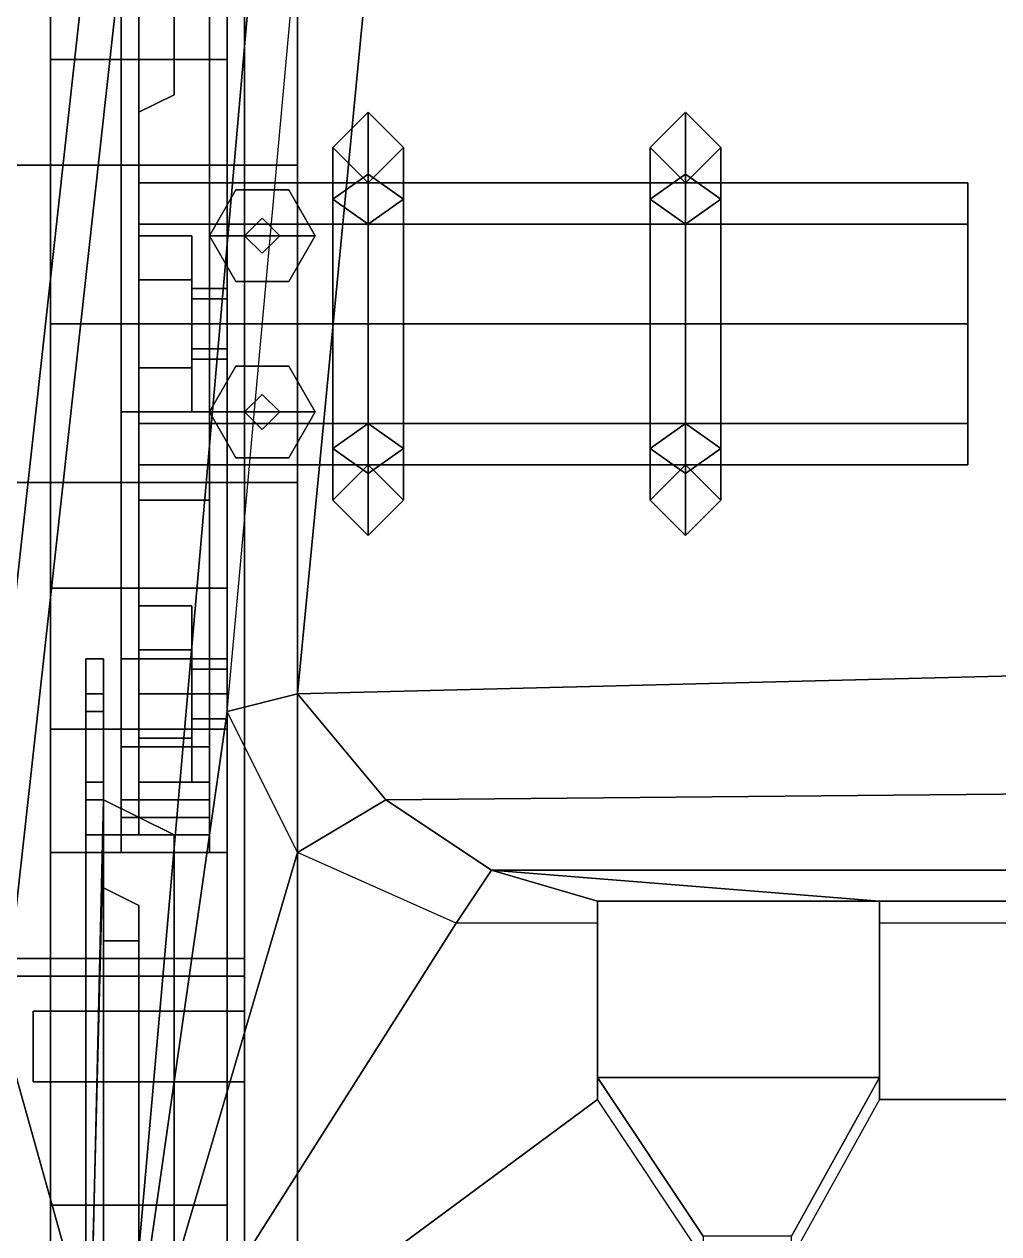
# Model space of a CAD drawing. Header units: millimetres. Extents: x -0.88 to 1, y -1.7 to 8.
# Drawn here: x -0.6975 to -0.4212, y 0.3119 to 0.655 of the extents above; entities that cross this region are included whole.
import ezdxf

# ---------------------------------------------------------------- set-up
doc = ezdxf.new("R2010")
doc.units = ezdxf.units.MM
for name, color, linetype in [('b1', 6, 'Continuous'), ('bogie', 5, 'Continuous'), ('hatch2', 3, 'Continuous'), ('track', 3, 'Continuous')]:
    doc.layers.add(name, color=color, linetype=linetype)

msp = doc.modelspace()

# ---------------------------------------------------------------- linework, layer by layer
for points in [[(-0.62, 1.3, 0.28), (-0.62, -1.14, 0.28), (-0.62, -1.34, 0.47), (-0.62, 1.68, 0.64)], [(-0.62, -1.34, 0.47), (-0.62, -1.34, 0.47), (-0.62, 0.25, 0.69), (-0.62, 1.68, 0.64)], [(-0.62, 1.68, 0.64), (-0.62, 0.25, 0.69), (-0.62, 0.25, 0.75), (-0.62, 1.08, 0.88)], [(0.62, 1.3, 0.28), (0.62, -1.14, 0.28), (-0.62, -1.14, 0.28), (-0.62, 1.3, 0.28)], [(-0.7036, 0.37, 1.255), (-0.67, 0.25, 1.4), (-0.62, 0.82, 1.36), (-0.66475, 0.72189, 1.255)], [(-0.67, 0.25, 1.4), (-0.64, 0.46, 1.38526), (-0.615, 0.735, 1.36596), (-0.62, 0.82, 1.36)], [(-0.67475, 0.72189, 1.255), (-0.6702, 0.76, 1.255), (-0.73628, 0.76, 1.045), (-0.76426, 0.52566, 1.045)], [(-0.76426, 0.52566, 1.045), (-0.78145, 0.37, 1.045), (-0.7136, 0.37, 1.255), (-0.67475, 0.72189, 1.255)], [(-0.7136, 0.37, 1.255), (-0.7036, 0.37, 1.255), (-0.66475, 0.72189, 1.255), (-0.67475, 0.72189, 1.255)], [(-0.61, 0.62, 0.24), (-0.6, 0.63, 0.24), (-0.6, 0.61243, 0.19757), (-0.61, 0.60536, 0.20464)], [(-0.6, 0.63, 0.24), (-0.61, 0.62, 0.24), (-0.61, 0.62, 0.28), (-0.6, 0.63, 0.28)], [(-0.6, 0.63, 0.24), (-0.59, 0.62, 0.24), (-0.59, 0.60536, 0.20464), (-0.6, 0.61243, 0.19757)], [(-0.59, 0.62, 0.24), (-0.6, 0.63, 0.24), (-0.6, 0.63, 0.28), (-0.59, 0.62, 0.28)], [(-0.51, 0.63, 0.24), (-0.52, 0.62, 0.24), (-0.52, 0.62, 0.28), (-0.51, 0.63, 0.28)], [(-0.52, 0.62, 0.24), (-0.51, 0.63, 0.24), (-0.51, 0.61243, 0.19757), (-0.52, 0.60536, 0.20464)], [(-0.5, 0.62, 0.24), (-0.51, 0.63, 0.24), (-0.51, 0.63, 0.28), (-0.5, 0.62, 0.28)], [(-0.51, 0.63, 0.24), (-0.5, 0.62, 0.24), (-0.5, 0.60536, 0.20464), (-0.51, 0.61243, 0.19757)], [(-0.6, 0.61, 0.24), (-0.61, 0.62, 0.24), (-0.61, 0.60536, 0.20464), (-0.6, 0.59828, 0.21172)], [(-0.61, 0.62, 0.24), (-0.6, 0.61, 0.24), (-0.6, 0.61, 0.28), (-0.61, 0.62, 0.28)], [(-0.59, 0.62, 0.24), (-0.6, 0.61, 0.24), (-0.6, 0.59828, 0.21172), (-0.59, 0.60536, 0.20464)], [(-0.6, 0.61, 0.24), (-0.59, 0.62, 0.24), (-0.59, 0.62, 0.28), (-0.6, 0.61, 0.28)], [(-0.52, 0.62, 0.24), (-0.51, 0.61, 0.24), (-0.51, 0.61, 0.28), (-0.52, 0.62, 0.28)], [(-0.51, 0.61, 0.24), (-0.52, 0.62, 0.24), (-0.52, 0.60536, 0.20464), (-0.51, 0.59828, 0.21172)], [(-0.51, 0.61, 0.24), (-0.5, 0.62, 0.24), (-0.5, 0.62, 0.28), (-0.51, 0.61, 0.28)], [(-0.5, 0.62, 0.24), (-0.51, 0.61, 0.24), (-0.51, 0.59828, 0.21172), (-0.5, 0.60536, 0.20464)], [(-0.61, 0.60536, 0.20464), (-0.6, 0.61243, 0.19757), (-0.6, 0.57, 0.18), (-0.61, 0.57, 0.19)], [(-0.6, 0.61243, 0.19757), (-0.59, 0.60536, 0.20464), (-0.59, 0.57, 0.19), (-0.6, 0.57, 0.18)], [(-0.52, 0.60536, 0.20464), (-0.51, 0.61243, 0.19757), (-0.51, 0.57, 0.18), (-0.52, 0.57, 0.19)], [(-0.51, 0.61243, 0.19757), (-0.5, 0.60536, 0.20464), (-0.5, 0.57, 0.19), (-0.51, 0.57, 0.18)], [(-0.665, 0.59828, 0.21172), (-0.665, 0.61, 0.24), (-0.43, 0.61, 0.24), (-0.43, 0.59828, 0.21172)], [(-0.665, 0.61, 0.24), (-0.665, 0.59828, 0.26828), (-0.43, 0.59828, 0.26828), (-0.43, 0.61, 0.24)], [(-0.43, 0.54172, 0.21172), (-0.43, 0.61, 0.24), (-0.43, 0.59828, 0.26828), (-0.43, 0.53, 0.24)], [(-0.43, 0.57, 0.2), (-0.43, 0.59828, 0.21172), (-0.43, 0.61, 0.24), (-0.43, 0.54172, 0.21172)], [(-0.6, 0.59828, 0.21172), (-0.61, 0.60536, 0.20464), (-0.61, 0.57, 0.19), (-0.6, 0.57, 0.2)], [(-0.59, 0.60536, 0.20464), (-0.6, 0.59828, 0.21172), (-0.6, 0.57, 0.2), (-0.59, 0.57, 0.19)], [(-0.51, 0.59828, 0.21172), (-0.52, 0.60536, 0.20464), (-0.52, 0.57, 0.19), (-0.51, 0.57, 0.2)], [(-0.5, 0.60536, 0.20464), (-0.51, 0.59828, 0.21172), (-0.51, 0.57, 0.2), (-0.5, 0.57, 0.19)], [(-0.665, 0.57, 0.2), (-0.665, 0.59828, 0.21172), (-0.43, 0.59828, 0.21172), (-0.43, 0.57, 0.2)], [(-0.665, 0.59828, 0.26828), (-0.665, 0.57, 0.28), (-0.43, 0.57, 0.28), (-0.43, 0.59828, 0.26828)], [(-0.43, 0.53, 0.24), (-0.43, 0.59828, 0.26828), (-0.43, 0.57, 0.28), (-0.43, 0.54172, 0.26828)], [(-0.665, 0.54172, 0.21172), (-0.665, 0.57, 0.2), (-0.43, 0.57, 0.2), (-0.43, 0.54172, 0.21172)], [(-0.665, 0.57, 0.28), (-0.665, 0.54172, 0.26828), (-0.43, 0.54172, 0.26828), (-0.43, 0.57, 0.28)], [(-0.61, 0.57, 0.19), (-0.6, 0.57, 0.18), (-0.6, 0.52757, 0.19757), (-0.61, 0.53464, 0.20464)], [(-0.6, 0.57, 0.2), (-0.61, 0.57, 0.19), (-0.61, 0.53464, 0.20464), (-0.6, 0.54172, 0.21172)], [(-0.6, 0.57, 0.18), (-0.59, 0.57, 0.19), (-0.59, 0.53464, 0.20464), (-0.6, 0.52757, 0.19757)], [(-0.59, 0.57, 0.19), (-0.6, 0.57, 0.2), (-0.6, 0.54172, 0.21172), (-0.59, 0.53464, 0.20464)], [(-0.51, 0.57, 0.2), (-0.52, 0.57, 0.19), (-0.52, 0.53464, 0.20464), (-0.51, 0.54172, 0.21172)], [(-0.52, 0.57, 0.19), (-0.51, 0.57, 0.18), (-0.51, 0.52757, 0.19757), (-0.52, 0.53464, 0.20464)], [(-0.5, 0.57, 0.19), (-0.51, 0.57, 0.2), (-0.51, 0.54172, 0.21172), (-0.5, 0.53464, 0.20464)], [(-0.51, 0.57, 0.18), (-0.5, 0.57, 0.19), (-0.5, 0.53464, 0.20464), (-0.51, 0.52757, 0.19757)], [(-0.665, 0.53, 0.24), (-0.665, 0.54172, 0.21172), (-0.43, 0.54172, 0.21172), (-0.43, 0.53, 0.24)], [(-0.665, 0.54172, 0.26828), (-0.665, 0.53, 0.24), (-0.43, 0.53, 0.24), (-0.43, 0.54172, 0.26828)], [(-0.6, 0.54172, 0.21172), (-0.61, 0.53464, 0.20464), (-0.61, 0.52, 0.24), (-0.6, 0.53, 0.24)], [(-0.59, 0.53464, 0.20464), (-0.6, 0.54172, 0.21172), (-0.6, 0.53, 0.24), (-0.59, 0.52, 0.24)], [(-0.51, 0.54172, 0.21172), (-0.52, 0.53464, 0.20464), (-0.52, 0.52, 0.24), (-0.51, 0.53, 0.24)], [(-0.5, 0.53464, 0.20464), (-0.51, 0.54172, 0.21172), (-0.51, 0.53, 0.24), (-0.5, 0.52, 0.24)], [(-0.61, 0.53464, 0.20464), (-0.6, 0.52757, 0.19757), (-0.6, 0.51, 0.24), (-0.61, 0.52, 0.24)], [(-0.6, 0.52757, 0.19757), (-0.59, 0.53464, 0.20464), (-0.59, 0.52, 0.24), (-0.6, 0.51, 0.24)], [(-0.52, 0.53464, 0.20464), (-0.51, 0.52757, 0.19757), (-0.51, 0.51, 0.24), (-0.52, 0.52, 0.24)], [(-0.51, 0.52757, 0.19757), (-0.5, 0.53464, 0.20464), (-0.5, 0.52, 0.24), (-0.51, 0.51, 0.24)], [(-0.6, 0.53, 0.24), (-0.61, 0.52, 0.24), (-0.61, 0.52, 0.28), (-0.6, 0.53, 0.28)], [(-0.59, 0.52, 0.24), (-0.6, 0.53, 0.24), (-0.6, 0.53, 0.28), (-0.59, 0.52, 0.28)], [(-0.51, 0.53, 0.24), (-0.52, 0.52, 0.24), (-0.52, 0.52, 0.28), (-0.51, 0.53, 0.28)], [(-0.5, 0.52, 0.24), (-0.51, 0.53, 0.24), (-0.51, 0.53, 0.28), (-0.5, 0.52, 0.28)], [(-0.61, 0.52, 0.24), (-0.6, 0.51, 0.24), (-0.6, 0.51, 0.28), (-0.61, 0.52, 0.28)], [(-0.6, 0.51, 0.24), (-0.59, 0.52, 0.24), (-0.59, 0.52, 0.28), (-0.6, 0.51, 0.28)], [(-0.52, 0.52, 0.24), (-0.51, 0.51, 0.24), (-0.51, 0.51, 0.28), (-0.52, 0.52, 0.28)], [(-0.51, 0.51, 0.24), (-0.5, 0.52, 0.24), (-0.5, 0.52, 0.28), (-0.51, 0.51, 0.28)], [(-0.67, 0.25, 1.4), (-0.67, 0.25, 1.4), (-0.62, 0.42, 1.38807), (-0.64, 0.46, 1.38526)], [(-0.67, 0.25, 1.4), (-0.67, 0.25, 1.4), (-0.575, 0.4, 1.38947), (-0.62, 0.42, 1.38807)], [(-0.67, 0.25, 1.4), (-0.535, 0.35, 1.39298), (-0.535, 0.4, 1.38947), (-0.575, 0.4, 1.38947)], [(-0.455, 0.35, 1.39298), (-0.21, 0.35, 1.39298), (-0.21, 0.4, 1.38947), (-0.455, 0.4, 1.38947)], [(-0.77145, 0.37, 1.045), (-0.88, 0.25, 0.75), (-0.67, 0.25, 1.4), (-0.7036, 0.37, 1.255)], [(-0.67, 0.25, 1.4), (-0.67, 0.25, 1.4), (-0.505, 0.305, 1.39614), (-0.535, 0.35, 1.39298)], [(-0.48, 0.305, 1.39614), (-0.18, 0.305, 1.39614), (-0.21, 0.35, 1.39298), (-0.455, 0.35, 1.39298)]]:
    msp.add_3dface(points)
at = {"layer": 'b1'}
for points in [[(-0.67, 0.42, 0.21), (-0.67, 0.42, 0.23), (-0.67, 0.945, 0.265), (-0.67, 0.925, 0.215)], [(-0.67, 0.475, 0.27), (-0.67, 0.875, 0.27), (-0.67, 0.945, 0.265), (-0.67, 0.42, 0.23)], [(-0.67, 0.435, 0.18), (-0.67, 0.425, 0.195), (-0.67, 0.925, 0.205), (-0.67, 0.915, 0.185)], [(-0.67, 0.925, 0.215), (-0.67, 0.925, 0.205), (-0.67, 0.425, 0.195), (-0.67, 0.42, 0.21)], [(-0.67, 0.455, 0.17), (-0.67, 0.435, 0.18), (-0.67, 0.915, 0.185), (-0.67, 0.9, 0.17)], [(-0.67, 0.875, 0.165), (-0.67, 0.545, 0.165), (-0.67, 0.455, 0.17), (-0.67, 0.9, 0.17)], [(-0.645, 0.475, 0.27), (-0.645, 0.875, 0.27), (-0.67, 0.875, 0.27), (-0.67, 0.475, 0.27)], [(-0.645, 0.875, 0.165), (-0.645, 0.545, 0.165), (-0.67, 0.545, 0.165), (-0.67, 0.875, 0.165)], [(-0.665, 0.815, 0.245), (-0.665, 0.875, 0.265), (-0.665, 0.52, 0.265), (-0.665, 0.645, 0.245)], [(-0.665, 0.875, 0.17), (-0.665, 0.815, 0.19), (-0.665, 0.645, 0.19), (-0.665, 0.545, 0.17)], [(-0.645, 0.545, 0.17), (-0.645, 0.875, 0.17), (-0.665, 0.875, 0.17), (-0.665, 0.545, 0.17)], [(-0.645, 0.875, 0.265), (-0.645, 0.52, 0.265), (-0.665, 0.52, 0.265), (-0.665, 0.875, 0.265)], [(-0.645, 0.875, 0.27), (-0.645, 0.475, 0.27), (-0.645, 0.52, 0.265), (-0.645, 0.875, 0.265)], [(-0.645, 0.545, 0.165), (-0.645, 0.875, 0.165), (-0.645, 0.875, 0.17), (-0.645, 0.545, 0.17)], [(-0.665, 0.815, 0.245), (-0.665, 0.645, 0.245), (-0.655, 0.645, 0.235), (-0.655, 0.815, 0.235)], [(-0.665, 0.645, 0.19), (-0.665, 0.815, 0.19), (-0.655, 0.815, 0.2), (-0.655, 0.645, 0.2)], [(-0.655, 0.815, 0.235), (-0.655, 0.645, 0.235), (-0.655, 0.645, 0.2), (-0.655, 0.815, 0.2)], [(-0.665, 0.63, 0.205), (-0.665, 0.645, 0.19), (-0.655, 0.645, 0.2), (-0.655, 0.635, 0.21)], [(-0.665, 0.645, 0.245), (-0.665, 0.63, 0.23), (-0.655, 0.635, 0.225), (-0.655, 0.645, 0.235)], [(-0.665, 0.645, 0.245), (-0.665, 0.52, 0.265), (-0.665, 0.455, 0.26), (-0.665, 0.435, 0.245)], [(-0.665, 0.63, 0.23), (-0.665, 0.645, 0.245), (-0.665, 0.435, 0.245), (-0.665, 0.425, 0.225)], [(-0.665, 0.645, 0.19), (-0.665, 0.63, 0.205), (-0.665, 0.425, 0.21), (-0.665, 0.43, 0.2)], [(-0.665, 0.645, 0.19), (-0.665, 0.645, 0.19), (-0.665, 0.43, 0.2), (-0.665, 0.44, 0.185)], [(-0.665, 0.545, 0.17), (-0.665, 0.645, 0.19), (-0.665, 0.44, 0.185), (-0.665, 0.465, 0.175)], [(-0.655, 0.645, 0.235), (-0.655, 0.635, 0.225), (-0.655, 0.635, 0.21), (-0.655, 0.645, 0.2)], [(-0.665, 0.63, 0.23), (-0.665, 0.63, 0.205), (-0.655, 0.635, 0.21), (-0.655, 0.635, 0.225)], [(-0.665, 0.63, 0.205), (-0.665, 0.63, 0.23), (-0.665, 0.425, 0.225), (-0.665, 0.425, 0.21)], [(-0.665, 0.595, 0.24), (-0.665, 0.5825, 0.26165), (-0.65, 0.5825, 0.26165), (-0.65, 0.595, 0.24)], [(-0.665, 0.5825, 0.21835), (-0.665, 0.595, 0.24), (-0.65, 0.595, 0.24), (-0.65, 0.5825, 0.21835)], [(-0.65, 0.5825, 0.26165), (-0.65, 0.5575, 0.26165), (-0.65, 0.545, 0.24), (-0.65, 0.595, 0.24)], [(-0.65, 0.595, 0.24), (-0.65, 0.545, 0.24), (-0.65, 0.5575, 0.21835), (-0.65, 0.5825, 0.21835)], [(-0.665, 0.5825, 0.26165), (-0.665, 0.5575, 0.26165), (-0.65, 0.5575, 0.26165), (-0.65, 0.5825, 0.26165)], [(-0.665, 0.5575, 0.21835), (-0.665, 0.5825, 0.21835), (-0.65, 0.5825, 0.21835), (-0.65, 0.5575, 0.21835)], [(-0.65, 0.58, 0.24), (-0.65, 0.57707, 0.24707), (-0.64, 0.57707, 0.24707), (-0.64, 0.58, 0.24)], [(-0.65, 0.57707, 0.23293), (-0.65, 0.58, 0.24), (-0.64, 0.58, 0.24), (-0.64, 0.57707, 0.23293)], [(-0.64, 0.57, 0.23), (-0.64, 0.57707, 0.23293), (-0.64, 0.58, 0.24), (-0.64, 0.56293, 0.23293)], [(-0.64, 0.56293, 0.23293), (-0.64, 0.58, 0.24), (-0.64, 0.57707, 0.24707), (-0.64, 0.56, 0.24)], [(-0.65, 0.57707, 0.24707), (-0.65, 0.57, 0.25), (-0.64, 0.57, 0.25), (-0.64, 0.57707, 0.24707)], [(-0.65, 0.57, 0.23), (-0.65, 0.57707, 0.23293), (-0.64, 0.57707, 0.23293), (-0.64, 0.57, 0.23)], [(-0.64, 0.56, 0.24), (-0.64, 0.57707, 0.24707), (-0.64, 0.57, 0.25), (-0.64, 0.56293, 0.24707)], [(-0.65, 0.57, 0.25), (-0.65, 0.56293, 0.24707), (-0.64, 0.56293, 0.24707), (-0.64, 0.57, 0.25)], [(-0.65, 0.56293, 0.23293), (-0.65, 0.57, 0.23), (-0.64, 0.57, 0.23), (-0.64, 0.56293, 0.23293)], [(-0.65, 0.56293, 0.24707), (-0.65, 0.56, 0.24), (-0.64, 0.56, 0.24), (-0.64, 0.56293, 0.24707)], [(-0.65, 0.56, 0.24), (-0.65, 0.56293, 0.23293), (-0.64, 0.56293, 0.23293), (-0.64, 0.56, 0.24)], [(-0.665, 0.5575, 0.26165), (-0.665, 0.545, 0.24), (-0.65, 0.545, 0.24), (-0.65, 0.5575, 0.26165)], [(-0.665, 0.545, 0.24), (-0.665, 0.5575, 0.21835), (-0.65, 0.5575, 0.21835), (-0.65, 0.545, 0.24)], [(-0.645, 0.545, 0.165), (-0.645, 0.455, 0.17), (-0.67, 0.455, 0.17), (-0.67, 0.545, 0.165)], [(-0.645, 0.465, 0.175), (-0.645, 0.545, 0.17), (-0.665, 0.545, 0.17), (-0.665, 0.465, 0.175)], [(-0.645, 0.455, 0.17), (-0.645, 0.545, 0.165), (-0.645, 0.545, 0.17), (-0.645, 0.465, 0.175)], [(-0.645, 0.52, 0.265), (-0.645, 0.455, 0.26), (-0.665, 0.455, 0.26), (-0.665, 0.52, 0.265)], [(-0.645, 0.475, 0.27), (-0.645, 0.45, 0.265), (-0.645, 0.455, 0.26), (-0.645, 0.52, 0.265)], [(-0.665, 0.49, 0.22), (-0.665, 0.4775, 0.24165), (-0.65, 0.4775, 0.24165), (-0.65, 0.49, 0.22)], [(-0.665, 0.4775, 0.19835), (-0.665, 0.49, 0.22), (-0.65, 0.49, 0.22), (-0.65, 0.4775, 0.19835)], [(-0.65, 0.4775, 0.24165), (-0.65, 0.4525, 0.24165), (-0.65, 0.44, 0.22), (-0.65, 0.49, 0.22)], [(-0.65, 0.49, 0.22), (-0.65, 0.44, 0.22), (-0.65, 0.4525, 0.19835), (-0.65, 0.4775, 0.19835)], [(-0.665, 0.4775, 0.24165), (-0.665, 0.4525, 0.24165), (-0.65, 0.4525, 0.24165), (-0.65, 0.4775, 0.24165)], [(-0.665, 0.4525, 0.19835), (-0.665, 0.4775, 0.19835), (-0.65, 0.4775, 0.19835), (-0.65, 0.4525, 0.19835)], [(-0.68, 0.465, 0.185), (-0.68, 0.475, 0.205), (-0.675, 0.475, 0.205), (-0.675, 0.465, 0.185)], [(-0.68, 0.475, 0.205), (-0.68, 0.475, 0.23), (-0.675, 0.475, 0.23), (-0.675, 0.475, 0.205)], [(-0.68, 0.475, 0.23), (-0.68, 0.46, 0.255), (-0.675, 0.46, 0.255), (-0.675, 0.475, 0.23)], [(-0.68, 0.18, 0.205), (-0.68, 0.475, 0.205), (-0.68, 0.465, 0.185), (-0.68, 0.19, 0.185)], [(-0.68, 0.18, 0.23), (-0.68, 0.475, 0.23), (-0.68, 0.475, 0.205), (-0.68, 0.18, 0.205)], [(-0.68, 0.195, 0.255), (-0.68, 0.46, 0.255), (-0.68, 0.475, 0.23), (-0.68, 0.18, 0.23)], [(-0.675, 0.465, 0.185), (-0.675, 0.475, 0.205), (-0.675, 0.41, 0.205)], [(-0.675, 0.475, 0.205), (-0.675, 0.475, 0.23), (-0.675, 0.41, 0.23), (-0.675, 0.41, 0.205)], [(-0.675, 0.475, 0.23), (-0.675, 0.425, 0.265), (-0.675, 0.41, 0.23)], [(-0.675, 0.46, 0.255), (-0.675, 0.435, 0.27), (-0.675, 0.425, 0.265), (-0.675, 0.475, 0.23)], [(-0.645, 0.45, 0.265), (-0.645, 0.475, 0.27), (-0.67, 0.475, 0.27), (-0.67, 0.45, 0.265)], [(-0.67, 0.43, 0.25), (-0.67, 0.45, 0.265), (-0.67, 0.475, 0.27), (-0.67, 0.42, 0.23)], [(-0.65, 0.475, 0.22), (-0.65, 0.47207, 0.22707), (-0.64, 0.47207, 0.22707), (-0.64, 0.475, 0.22)], [(-0.65, 0.47207, 0.21293), (-0.65, 0.475, 0.22), (-0.64, 0.475, 0.22), (-0.64, 0.47207, 0.21293)], [(-0.64, 0.465, 0.21), (-0.64, 0.47207, 0.21293), (-0.64, 0.475, 0.22), (-0.64, 0.45793, 0.21293)], [(-0.64, 0.45793, 0.21293), (-0.64, 0.475, 0.22), (-0.64, 0.47207, 0.22707), (-0.64, 0.455, 0.22)], [(-0.65, 0.47207, 0.22707), (-0.65, 0.465, 0.23), (-0.64, 0.465, 0.23), (-0.64, 0.47207, 0.22707)], [(-0.65, 0.465, 0.21), (-0.65, 0.47207, 0.21293), (-0.64, 0.47207, 0.21293), (-0.64, 0.465, 0.21)], [(-0.64, 0.455, 0.22), (-0.64, 0.47207, 0.22707), (-0.64, 0.465, 0.23), (-0.64, 0.45793, 0.22707)], [(-0.68, 0.44, 0.165), (-0.68, 0.465, 0.185), (-0.675, 0.465, 0.185), (-0.675, 0.44, 0.165)], [(-0.68, 0.19, 0.185), (-0.68, 0.465, 0.185), (-0.68, 0.44, 0.165), (-0.68, 0.215, 0.165)], [(-0.675, 0.41, 0.205), (-0.675, 0.395, 0.19), (-0.675, 0.44, 0.165), (-0.675, 0.465, 0.185)], [(-0.645, 0.44, 0.185), (-0.645, 0.465, 0.175), (-0.665, 0.465, 0.175), (-0.665, 0.44, 0.185)], [(-0.65, 0.465, 0.23), (-0.65, 0.45793, 0.22707), (-0.64, 0.45793, 0.22707), (-0.64, 0.465, 0.23)], [(-0.65, 0.45793, 0.21293), (-0.65, 0.465, 0.21), (-0.64, 0.465, 0.21), (-0.64, 0.45793, 0.21293)], [(-0.645, 0.435, 0.18), (-0.645, 0.455, 0.17), (-0.645, 0.465, 0.175), (-0.645, 0.44, 0.185)], [(-0.68, 0.46, 0.255), (-0.68, 0.435, 0.27), (-0.675, 0.435, 0.27), (-0.675, 0.46, 0.255)], [(-0.68, 0.22, 0.27), (-0.68, 0.435, 0.27), (-0.68, 0.46, 0.255), (-0.68, 0.195, 0.255)], [(-0.65, 0.45793, 0.22707), (-0.65, 0.455, 0.22), (-0.64, 0.455, 0.22), (-0.64, 0.45793, 0.22707)], [(-0.65, 0.455, 0.22), (-0.65, 0.45793, 0.21293), (-0.64, 0.45793, 0.21293), (-0.64, 0.455, 0.22)], [(-0.645, 0.455, 0.17), (-0.645, 0.435, 0.18), (-0.67, 0.435, 0.18), (-0.67, 0.455, 0.17)], [(-0.645, 0.455, 0.26), (-0.645, 0.435, 0.245), (-0.665, 0.435, 0.245), (-0.665, 0.455, 0.26)], [(-0.645, 0.45, 0.265), (-0.645, 0.43, 0.25), (-0.645, 0.435, 0.245), (-0.645, 0.455, 0.26)], [(-0.645, 0.43, 0.25), (-0.645, 0.45, 0.265), (-0.67, 0.45, 0.265), (-0.67, 0.43, 0.25)], [(-0.665, 0.4525, 0.24165), (-0.665, 0.44, 0.22), (-0.65, 0.44, 0.22), (-0.65, 0.4525, 0.24165)], [(-0.665, 0.44, 0.22), (-0.665, 0.4525, 0.19835), (-0.65, 0.4525, 0.19835), (-0.65, 0.44, 0.22)], [(-0.68, 0.425, 0.16), (-0.68, 0.44, 0.165), (-0.675, 0.44, 0.165), (-0.675, 0.425, 0.16)], [(-0.68, 0.215, 0.165), (-0.68, 0.44, 0.165), (-0.68, 0.425, 0.16), (-0.68, 0.23, 0.16)], [(-0.675, 0.395, 0.19), (-0.675, 0.425, 0.17), (-0.675, 0.44, 0.165)], [(-0.645, 0.43, 0.2), (-0.645, 0.44, 0.185), (-0.665, 0.44, 0.185), (-0.665, 0.43, 0.2)], [(-0.645, 0.425, 0.195), (-0.645, 0.435, 0.18), (-0.645, 0.44, 0.185), (-0.645, 0.43, 0.2)], [(-0.675, 0.435, 0.27), (-0.68, 0.22, 0.27), (-0.655, 0.22, 0.27), (-0.655, 0.425, 0.27)], [(-0.68, 0.435, 0.27), (-0.68, 0.22, 0.27), (-0.68, 0.22, 0.27), (-0.675, 0.435, 0.27)], [(-0.675, 0.425, 0.265), (-0.675, 0.435, 0.27), (-0.655, 0.425, 0.27), (-0.655, 0.425, 0.265)], [(-0.645, 0.435, 0.18), (-0.645, 0.425, 0.195), (-0.67, 0.425, 0.195), (-0.67, 0.435, 0.18)], [(-0.645, 0.435, 0.245), (-0.645, 0.425, 0.225), (-0.665, 0.425, 0.225), (-0.665, 0.435, 0.245)], [(-0.645, 0.43, 0.25), (-0.645, 0.42, 0.23), (-0.645, 0.425, 0.225), (-0.645, 0.435, 0.245)], [(-0.645, 0.42, 0.23), (-0.645, 0.43, 0.25), (-0.67, 0.43, 0.25), (-0.67, 0.42, 0.23)], [(-0.645, 0.425, 0.21), (-0.645, 0.43, 0.2), (-0.665, 0.43, 0.2), (-0.665, 0.425, 0.21)], [(-0.645, 0.42, 0.21), (-0.645, 0.425, 0.195), (-0.645, 0.43, 0.2), (-0.645, 0.425, 0.21)], [(-0.68, 0.23, 0.16), (-0.675, 0.425, 0.16), (-0.655, 0.425, 0.16), (-0.655, 0.23, 0.16)], [(-0.68, 0.23, 0.16), (-0.68, 0.425, 0.16), (-0.675, 0.425, 0.16), (-0.68, 0.23, 0.16)], [(-0.655, 0.23, 0.17), (-0.655, 0.425, 0.17), (-0.675, 0.425, 0.17), (-0.675, 0.23, 0.17)], [(-0.655, 0.425, 0.265), (-0.655, 0.235, 0.265), (-0.675, 0.235, 0.265), (-0.675, 0.425, 0.265)], [(-0.675, 0.23, 0.17), (-0.675, 0.425, 0.17), (-0.675, 0.395, 0.19), (-0.675, 0.29, 0.19)], [(-0.655, 0.425, 0.17), (-0.655, 0.425, 0.16), (-0.675, 0.425, 0.16), (-0.675, 0.425, 0.17)], [(-0.675, 0.395, 0.245), (-0.675, 0.41, 0.23), (-0.675, 0.425, 0.265)], [(-0.675, 0.425, 0.265), (-0.675, 0.235, 0.265), (-0.675, 0.29, 0.245), (-0.675, 0.395, 0.245)], [(-0.645, 0.425, 0.195), (-0.645, 0.42, 0.21), (-0.67, 0.42, 0.21), (-0.67, 0.425, 0.195)], [(-0.645, 0.425, 0.225), (-0.645, 0.425, 0.21), (-0.665, 0.425, 0.21), (-0.665, 0.425, 0.225)], [(-0.655, 0.425, 0.27), (-0.655, 0.22, 0.27), (-0.655, 0.235, 0.265), (-0.655, 0.425, 0.265)], [(-0.655, 0.23, 0.16), (-0.655, 0.425, 0.16), (-0.655, 0.425, 0.17), (-0.655, 0.23, 0.17)], [(-0.645, 0.42, 0.23), (-0.645, 0.42, 0.21), (-0.645, 0.425, 0.21), (-0.645, 0.425, 0.225)], [(-0.645, 0.42, 0.21), (-0.645, 0.42, 0.23), (-0.67, 0.42, 0.23), (-0.67, 0.42, 0.21)], [(-0.665, 0.405, 0.21), (-0.665, 0.395, 0.2), (-0.675, 0.395, 0.19), (-0.675, 0.41, 0.205)], [(-0.665, 0.405, 0.225), (-0.665, 0.405, 0.21), (-0.675, 0.41, 0.205), (-0.675, 0.41, 0.23)], [(-0.665, 0.395, 0.235), (-0.665, 0.405, 0.225), (-0.675, 0.41, 0.23), (-0.675, 0.395, 0.245)], [(-0.665, 0.405, 0.225), (-0.665, 0.395, 0.235), (-0.665, 0.395, 0.2), (-0.665, 0.405, 0.21)], [(-0.675, 0.395, 0.245), (-0.675, 0.29, 0.245), (-0.665, 0.29, 0.235), (-0.665, 0.395, 0.235)], [(-0.665, 0.29, 0.2), (-0.675, 0.29, 0.19), (-0.675, 0.395, 0.19), (-0.665, 0.395, 0.2)], [(-0.665, 0.395, 0.235), (-0.665, 0.29, 0.235), (-0.665, 0.29, 0.2), (-0.665, 0.395, 0.2)]]:
    msp.add_3dface(points, dxfattribs=at)
at = {"layer": 'bogie'}
for points in [[(-0.69, 0.97, 0.315), (-0.69, 0.97, 0.3), (-0.69, 0.57, 0.295), (-0.69, 0.88, 0.315)], [(-0.64, 0.97, 0.3), (-0.64, 0.57, 0.295), (-0.69, 0.57, 0.295), (-0.69, 0.97, 0.3)], [(-0.64, 0.88, 0.315), (-0.64, 0.57, 0.295), (-0.64, 0.97, 0.3), (-0.64, 0.97, 0.315)], [(-0.69, 0.88, 0.325), (-0.69, 0.88, 0.315), (-0.69, 0.57, 0.295), (-0.69, 0.855, 0.325)], [(-0.64, 0.855, 0.325), (-0.64, 0.57, 0.295), (-0.64, 0.88, 0.315), (-0.64, 0.88, 0.325)], [(-0.69, 0.57, 0.295), (-0.69, 0.82, 0.325), (-0.69, 0.855, 0.325)], [(-0.64, 0.855, 0.325), (-0.64, 0.855, 0.325), (-0.64, 0.82, 0.325), (-0.64, 0.57, 0.295)], [(-0.69, 0.57, 0.295), (-0.69, 0.785, 0.33), (-0.69, 0.82, 0.325), (-0.69, 0.57, 0.295)], [(-0.64, 0.57, 0.295), (-0.64, 0.82, 0.325), (-0.64, 0.785, 0.33), (-0.64, 0.57, 0.295)], [(-0.69, 0.75, 0.335), (-0.69, 0.785, 0.335), (-0.69, 0.785, 0.33), (-0.69, 0.57, 0.295)], [(-0.64, 0.57, 0.295), (-0.64, 0.785, 0.33), (-0.64, 0.785, 0.335), (-0.64, 0.75, 0.335)], [(-0.69, 0.72, 0.34), (-0.69, 0.75, 0.34), (-0.69, 0.75, 0.335), (-0.69, 0.57, 0.295)], [(-0.64, 0.57, 0.295), (-0.64, 0.75, 0.335), (-0.64, 0.75, 0.34), (-0.64, 0.72, 0.34)], [(-0.69, 0.685, 0.345), (-0.69, 0.72, 0.345), (-0.69, 0.72, 0.34), (-0.69, 0.57, 0.295)], [(-0.64, 0.57, 0.295), (-0.64, 0.72, 0.34), (-0.64, 0.72, 0.345), (-0.64, 0.685, 0.345)], [(-0.69, 0.645, 0.35), (-0.69, 0.685, 0.35), (-0.69, 0.685, 0.345), (-0.69, 0.57, 0.295)], [(-0.64, 0.645, 0.35), (-0.64, 0.685, 0.35), (-0.69, 0.685, 0.35), (-0.69, 0.645, 0.35)], [(-0.64, 0.57, 0.295), (-0.64, 0.685, 0.345), (-0.64, 0.685, 0.35), (-0.64, 0.645, 0.35)], [(-0.69, 0.57, 0.355), (-0.69, 0.645, 0.355), (-0.69, 0.645, 0.35), (-0.69, 0.57, 0.295)], [(-0.64, 0.645, 0.355), (-0.64, 0.645, 0.35), (-0.69, 0.645, 0.35), (-0.69, 0.645, 0.355)], [(-0.64, 0.57, 0.355), (-0.64, 0.645, 0.355), (-0.69, 0.645, 0.355), (-0.69, 0.57, 0.355)], [(-0.64, 0.57, 0.295), (-0.64, 0.645, 0.35), (-0.64, 0.645, 0.355), (-0.64, 0.57, 0.355)], [(-0.86, 0.615, 0.36), (-0.86, 0.525, 0.36), (-0.62, 0.525, 0.36), (-0.62, 0.615, 0.36)], [(-0.86, 0.615, 0.355), (-0.86, 0.615, 0.36), (-0.62, 0.615, 0.36), (-0.62, 0.615, 0.355)], [(-0.86, 0.615, 0.29), (-0.86, 0.615, 0.295), (-0.62, 0.615, 0.295), (-0.62, 0.615, 0.29)], [(-0.86, 0.615, 0.295), (-0.86, 0.525, 0.295), (-0.62, 0.525, 0.295), (-0.62, 0.615, 0.295)], [(-0.62, 0.615, 0.36), (-0.62, 0.525, 0.36), (-0.62, 0.525, 0.355), (-0.62, 0.615, 0.355)], [(-0.62, 0.615, 0.295), (-0.62, 0.525, 0.295), (-0.62, 0.525, 0.29), (-0.62, 0.615, 0.29)], [(-0.615, 0.595, 0.37), (-0.6225, 0.60799, 0.37), (-0.6375, 0.60799, 0.37), (-0.645, 0.595, 0.37)], [(-0.6375, 0.60799, 0.36), (-0.645, 0.595, 0.36), (-0.645, 0.595, 0.37), (-0.6375, 0.60799, 0.37)], [(-0.645, 0.595, 0.29), (-0.6375, 0.60799, 0.29), (-0.6375, 0.60799, 0.28), (-0.645, 0.595, 0.28)], [(-0.6225, 0.60799, 0.28), (-0.615, 0.595, 0.28), (-0.645, 0.595, 0.28), (-0.6375, 0.60799, 0.28)], [(-0.6225, 0.60799, 0.36), (-0.6375, 0.60799, 0.36), (-0.6375, 0.60799, 0.37), (-0.6225, 0.60799, 0.37)], [(-0.6375, 0.60799, 0.29), (-0.6225, 0.60799, 0.29), (-0.6225, 0.60799, 0.28), (-0.6375, 0.60799, 0.28)], [(-0.615, 0.595, 0.36), (-0.6225, 0.60799, 0.36), (-0.6225, 0.60799, 0.37), (-0.615, 0.595, 0.37)], [(-0.6225, 0.60799, 0.29), (-0.615, 0.595, 0.29), (-0.615, 0.595, 0.28), (-0.6225, 0.60799, 0.28)], [(-0.63, 0.6, 0.295), (-0.635, 0.595, 0.295), (-0.635, 0.595, 0.355), (-0.63, 0.6, 0.355)], [(-0.625, 0.595, 0.295), (-0.63, 0.6, 0.295), (-0.63, 0.6, 0.355), (-0.625, 0.595, 0.355)], [(-0.6225, 0.58201, 0.37), (-0.615, 0.595, 0.37), (-0.645, 0.595, 0.37), (-0.6375, 0.58201, 0.37)], [(-0.645, 0.595, 0.36), (-0.6375, 0.58201, 0.36), (-0.6375, 0.58201, 0.37), (-0.645, 0.595, 0.37)], [(-0.6375, 0.58201, 0.29), (-0.645, 0.595, 0.29), (-0.645, 0.595, 0.28), (-0.6375, 0.58201, 0.28)], [(-0.615, 0.595, 0.28), (-0.6225, 0.58201, 0.28), (-0.6375, 0.58201, 0.28), (-0.645, 0.595, 0.28)], [(-0.635, 0.595, 0.295), (-0.63, 0.59, 0.295), (-0.63, 0.59, 0.355), (-0.635, 0.595, 0.355)], [(-0.63, 0.59, 0.295), (-0.625, 0.595, 0.295), (-0.625, 0.595, 0.355), (-0.63, 0.59, 0.355)], [(-0.6225, 0.58201, 0.36), (-0.615, 0.595, 0.36), (-0.615, 0.595, 0.37), (-0.6225, 0.58201, 0.37)], [(-0.615, 0.595, 0.29), (-0.6225, 0.58201, 0.29), (-0.6225, 0.58201, 0.28), (-0.615, 0.595, 0.28)], [(-0.6375, 0.58201, 0.36), (-0.6225, 0.58201, 0.36), (-0.6225, 0.58201, 0.37), (-0.6375, 0.58201, 0.37)], [(-0.6225, 0.58201, 0.29), (-0.6375, 0.58201, 0.29), (-0.6375, 0.58201, 0.28), (-0.6225, 0.58201, 0.28)], [(-0.69, 0.57, 0.355), (-0.69, 0.495, 0.355), (-0.64, 0.495, 0.355), (-0.64, 0.57, 0.355)], [(-0.69, 0.17, 0.3), (-0.69, 0.57, 0.295), (-0.64, 0.57, 0.295), (-0.64, 0.17, 0.3)], [(-0.69, 0.26, 0.315), (-0.69, 0.57, 0.295), (-0.69, 0.17, 0.3), (-0.69, 0.17, 0.315)], [(-0.69, 0.285, 0.325), (-0.69, 0.57, 0.295), (-0.69, 0.26, 0.315), (-0.69, 0.26, 0.325)], [(-0.69, 0.285, 0.325), (-0.69, 0.285, 0.325), (-0.69, 0.32, 0.325), (-0.69, 0.57, 0.295)], [(-0.69, 0.57, 0.295), (-0.69, 0.32, 0.325), (-0.69, 0.355, 0.33), (-0.69, 0.57, 0.295)], [(-0.69, 0.57, 0.295), (-0.69, 0.355, 0.33), (-0.69, 0.355, 0.335), (-0.69, 0.39, 0.335)], [(-0.69, 0.57, 0.295), (-0.69, 0.39, 0.335), (-0.69, 0.39, 0.34), (-0.69, 0.42, 0.34)], [(-0.69, 0.57, 0.295), (-0.69, 0.42, 0.34), (-0.69, 0.42, 0.345), (-0.69, 0.455, 0.345)], [(-0.69, 0.57, 0.295), (-0.69, 0.455, 0.345), (-0.69, 0.455, 0.35), (-0.69, 0.495, 0.35)], [(-0.69, 0.57, 0.295), (-0.69, 0.495, 0.35), (-0.69, 0.495, 0.355), (-0.69, 0.57, 0.355)], [(-0.64, 0.17, 0.315), (-0.64, 0.17, 0.3), (-0.64, 0.57, 0.295), (-0.64, 0.26, 0.315)], [(-0.64, 0.26, 0.325), (-0.64, 0.26, 0.315), (-0.64, 0.57, 0.295), (-0.64, 0.285, 0.325)], [(-0.64, 0.57, 0.295), (-0.64, 0.32, 0.325), (-0.64, 0.285, 0.325)], [(-0.64, 0.57, 0.295), (-0.64, 0.355, 0.33), (-0.64, 0.32, 0.325), (-0.64, 0.57, 0.295)], [(-0.64, 0.39, 0.335), (-0.64, 0.355, 0.335), (-0.64, 0.355, 0.33), (-0.64, 0.57, 0.295)], [(-0.64, 0.42, 0.34), (-0.64, 0.39, 0.34), (-0.64, 0.39, 0.335), (-0.64, 0.57, 0.295)], [(-0.64, 0.455, 0.345), (-0.64, 0.42, 0.345), (-0.64, 0.42, 0.34), (-0.64, 0.57, 0.295)], [(-0.64, 0.495, 0.35), (-0.64, 0.455, 0.35), (-0.64, 0.455, 0.345), (-0.64, 0.57, 0.295)], [(-0.64, 0.57, 0.355), (-0.64, 0.495, 0.355), (-0.64, 0.495, 0.35), (-0.64, 0.57, 0.295)], [(-0.6375, 0.55799, 0.36), (-0.645, 0.545, 0.36), (-0.645, 0.545, 0.37), (-0.6375, 0.55799, 0.37)], [(-0.615, 0.545, 0.37), (-0.6225, 0.55799, 0.37), (-0.6375, 0.55799, 0.37), (-0.645, 0.545, 0.37)], [(-0.6225, 0.55799, 0.28), (-0.615, 0.545, 0.28), (-0.645, 0.545, 0.28), (-0.6375, 0.55799, 0.28)], [(-0.645, 0.545, 0.29), (-0.6375, 0.55799, 0.29), (-0.6375, 0.55799, 0.28), (-0.645, 0.545, 0.28)], [(-0.6225, 0.55799, 0.36), (-0.6375, 0.55799, 0.36), (-0.6375, 0.55799, 0.37), (-0.6225, 0.55799, 0.37)], [(-0.6375, 0.55799, 0.29), (-0.6225, 0.55799, 0.29), (-0.6225, 0.55799, 0.28), (-0.6375, 0.55799, 0.28)], [(-0.615, 0.545, 0.36), (-0.6225, 0.55799, 0.36), (-0.6225, 0.55799, 0.37), (-0.615, 0.545, 0.37)], [(-0.6225, 0.55799, 0.29), (-0.615, 0.545, 0.29), (-0.615, 0.545, 0.28), (-0.6225, 0.55799, 0.28)], [(-0.63, 0.55, 0.295), (-0.635, 0.545, 0.295), (-0.635, 0.545, 0.355), (-0.63, 0.55, 0.355)], [(-0.625, 0.545, 0.295), (-0.63, 0.55, 0.295), (-0.63, 0.55, 0.355), (-0.625, 0.545, 0.355)], [(-0.645, 0.545, 0.36), (-0.6375, 0.53201, 0.36), (-0.6375, 0.53201, 0.37), (-0.645, 0.545, 0.37)], [(-0.6225, 0.53201, 0.37), (-0.615, 0.545, 0.37), (-0.645, 0.545, 0.37), (-0.6375, 0.53201, 0.37)], [(-0.615, 0.545, 0.28), (-0.6225, 0.53201, 0.28), (-0.6375, 0.53201, 0.28), (-0.645, 0.545, 0.28)], [(-0.6375, 0.53201, 0.29), (-0.645, 0.545, 0.29), (-0.645, 0.545, 0.28), (-0.6375, 0.53201, 0.28)], [(-0.635, 0.545, 0.295), (-0.63, 0.54, 0.295), (-0.63, 0.54, 0.355), (-0.635, 0.545, 0.355)], [(-0.63, 0.54, 0.295), (-0.625, 0.545, 0.295), (-0.625, 0.545, 0.355), (-0.63, 0.54, 0.355)], [(-0.6225, 0.53201, 0.36), (-0.615, 0.545, 0.36), (-0.615, 0.545, 0.37), (-0.6225, 0.53201, 0.37)], [(-0.615, 0.545, 0.29), (-0.6225, 0.53201, 0.29), (-0.6225, 0.53201, 0.28), (-0.615, 0.545, 0.28)], [(-0.6375, 0.53201, 0.36), (-0.6225, 0.53201, 0.36), (-0.6225, 0.53201, 0.37), (-0.6375, 0.53201, 0.37)], [(-0.6225, 0.53201, 0.29), (-0.6375, 0.53201, 0.29), (-0.6375, 0.53201, 0.28), (-0.6225, 0.53201, 0.28)], [(-0.86, 0.525, 0.36), (-0.86, 0.525, 0.355), (-0.62, 0.525, 0.355), (-0.62, 0.525, 0.36)], [(-0.86, 0.525, 0.295), (-0.86, 0.525, 0.29), (-0.62, 0.525, 0.29), (-0.62, 0.525, 0.295)], [(-0.69, 0.495, 0.355), (-0.69, 0.495, 0.35), (-0.64, 0.495, 0.35), (-0.64, 0.495, 0.355)], [(-0.69, 0.495, 0.35), (-0.69, 0.455, 0.35), (-0.64, 0.455, 0.35), (-0.64, 0.495, 0.35)], [(-0.69, 0.455, 0.35), (-0.69, 0.455, 0.345), (-0.64, 0.455, 0.345), (-0.64, 0.455, 0.35)], [(-0.69, 0.455, 0.345), (-0.69, 0.42, 0.345), (-0.64, 0.42, 0.345), (-0.64, 0.455, 0.345)], [(-0.69, 0.42, 0.345), (-0.69, 0.42, 0.34), (-0.64, 0.42, 0.34), (-0.64, 0.42, 0.345)], [(-0.69, 0.42, 0.34), (-0.69, 0.39, 0.34), (-0.64, 0.39, 0.34), (-0.64, 0.42, 0.34)], [(-0.69, 0.39, 0.34), (-0.69, 0.39, 0.335), (-0.64, 0.39, 0.335), (-0.64, 0.39, 0.34)], [(-0.69, 0.39, 0.335), (-0.69, 0.375, 0.335), (-0.64, 0.375, 0.335), (-0.64, 0.39, 0.335)], [(-0.695, 0.375, 0.34), (-0.695, 0.355, 0.34), (-0.635, 0.355, 0.34), (-0.635, 0.375, 0.34)], [(-0.69, 0.375, 0.335), (-0.695, 0.375, 0.34), (-0.635, 0.375, 0.34), (-0.64, 0.375, 0.335)], [(-0.695, 0.375, 0.29), (-0.695, 0.375, 0.34), (-0.69, 0.375, 0.335), (-0.69, 0.375, 0.295)], [(-0.69, 0.375, 0.295), (-0.64, 0.375, 0.295), (-0.635, 0.375, 0.29), (-0.695, 0.375, 0.29)], [(-0.695, 0.375, 0.29), (-0.695, 0.355, 0.29), (-0.695, 0.355, 0.34), (-0.695, 0.375, 0.34)], [(-0.64, 0.375, 0.335), (-0.635, 0.375, 0.34), (-0.635, 0.375, 0.29), (-0.64, 0.375, 0.295)], [(-0.635, 0.375, 0.34), (-0.635, 0.355, 0.34), (-0.635, 0.355, 0.29), (-0.635, 0.375, 0.29)], [(-0.695, 0.355, 0.34), (-0.69, 0.355, 0.33), (-0.64, 0.355, 0.33), (-0.635, 0.355, 0.34)], [(-0.635, 0.355, 0.29), (-0.64, 0.355, 0.295), (-0.69, 0.355, 0.295), (-0.695, 0.355, 0.29)], [(-0.695, 0.355, 0.34), (-0.695, 0.355, 0.29), (-0.69, 0.355, 0.295), (-0.69, 0.355, 0.33)], [(-0.69, 0.355, 0.33), (-0.69, 0.32, 0.33), (-0.64, 0.32, 0.33), (-0.64, 0.355, 0.33)], [(-0.69, 0.355, 0.33), (-0.69, 0.32, 0.325), (-0.69, 0.32, 0.33), (-0.69, 0.355, 0.33)], [(-0.64, 0.355, 0.33), (-0.64, 0.32, 0.33), (-0.64, 0.32, 0.325), (-0.64, 0.355, 0.33)], [(-0.635, 0.355, 0.34), (-0.64, 0.355, 0.33), (-0.64, 0.355, 0.295), (-0.635, 0.355, 0.29)], [(-0.69, 0.32, 0.33), (-0.69, 0.32, 0.325), (-0.64, 0.32, 0.325), (-0.64, 0.32, 0.33)], [(-0.69, 0.32, 0.325), (-0.69, 0.285, 0.33), (-0.64, 0.285, 0.33), (-0.64, 0.32, 0.325)], [(-0.69, 0.285, 0.325), (-0.69, 0.285, 0.325), (-0.69, 0.285, 0.33), (-0.69, 0.32, 0.325)], [(-0.64, 0.32, 0.325), (-0.64, 0.285, 0.33), (-0.64, 0.285, 0.325)]]:
    msp.add_3dface(points, dxfattribs=at)
at = {"layer": 'hatch2'}
for points in [[(-0.615, 0.735, 1.36596), (-0.595, 0.725, 1.40096), (-0.62, 0.465, 1.42026), (-0.64, 0.46, 1.38526)], [(-0.62, 0.465, 1.42026), (-0.595, 0.725, 1.40096), (-0.025, 0.695, 1.40342), (-0.025, 0.48, 1.41921)], [(-0.595, 0.435, 1.42307), (-0.62, 0.465, 1.42026), (-0.025, 0.48, 1.41921), (-0.05, 0.44, 1.42237)], [(-0.64, 0.46, 1.38526), (-0.62, 0.465, 1.42026), (-0.595, 0.435, 1.42307), (-0.62, 0.42, 1.38807)], [(-0.565, 0.415, 1.42447), (-0.595, 0.435, 1.42307), (-0.05, 0.44, 1.42237), (-0.08, 0.415, 1.42447)], [(-0.62, 0.42, 1.38807), (-0.595, 0.435, 1.42307), (-0.565, 0.415, 1.42447), (-0.575, 0.4, 1.38947)], [(-0.575, 0.4, 1.38947), (-0.565, 0.415, 1.42447), (-0.535, 0.40624, 1.40404), (-0.535, 0.4, 1.38947)], [(-0.535, 0.40624, 1.40404), (-0.565, 0.415, 1.42447), (-0.565, 0.415, 1.42447), (-0.455, 0.40624, 1.40404)], [(-0.455, 0.40624, 1.40404), (-0.565, 0.415, 1.42447), (-0.08, 0.415, 1.42447), (-0.21, 0.40624, 1.40404)], [(-0.535, 0.35624, 1.40754), (-0.535, 0.40624, 1.40404), (-0.455, 0.40624, 1.40404), (-0.455, 0.35624, 1.40754)], [(-0.535, 0.4, 1.38947), (-0.535, 0.40624, 1.40404), (-0.535, 0.35624, 1.40754), (-0.535, 0.35, 1.39298)], [(-0.455, 0.4, 1.38947), (-0.455, 0.40624, 1.40404), (-0.21, 0.40624, 1.40404), (-0.21, 0.4, 1.38947)], [(-0.455, 0.35, 1.39298), (-0.455, 0.35624, 1.40754), (-0.455, 0.40624, 1.40404), (-0.455, 0.4, 1.38947)], [(-0.505, 0.31124, 1.4107), (-0.535, 0.35624, 1.40754), (-0.455, 0.35624, 1.40754), (-0.48, 0.31124, 1.4107)], [(-0.535, 0.35, 1.39298), (-0.535, 0.35624, 1.40754), (-0.505, 0.31124, 1.4107), (-0.505, 0.305, 1.39614)], [(-0.48, 0.305, 1.39614), (-0.48, 0.31124, 1.4107), (-0.455, 0.35624, 1.40754), (-0.455, 0.35, 1.39298)]]:
    msp.add_3dface(points, dxfattribs=at)
at = {"layer": 'track'}
for points in [[(-0.635, -0.89, 0.025), (-0.635, -0.89), (-0.635, 0.945), (-0.635, 0.935, 0.025)], [(-0.845, 0.935, 0.025), (-0.845, -0.89, 0.025), (-0.635, -0.89, 0.025), (-0.635, 0.935, 0.025)], [(-0.845, 0.39, 0.665), (-0.845, 0.825, 0.665), (-0.635, 0.825, 0.665), (-0.635, 0.39, 0.665)], [(-0.635, 0.825, 0.665), (-0.635, 0.815, 0.69), (-0.635, 0.385, 0.69), (-0.635, 0.39, 0.665)], [(-0.635, 0.385, 0.69), (-0.635, 0.815, 0.69), (-0.845, 0.815, 0.69), (-0.845, 0.385, 0.69)], [(-0.845, 0.125, 0.625), (-0.845, 0.39, 0.665), (-0.635, 0.39, 0.665), (-0.635, 0.125, 0.625)], [(-0.635, 0.39, 0.665), (-0.635, 0.385, 0.69), (-0.635, 0.115, 0.65), (-0.635, 0.125, 0.625)], [(-0.635, 0.115, 0.65), (-0.635, 0.385, 0.69), (-0.845, 0.385, 0.69), (-0.845, 0.115, 0.65)]]:
    msp.add_3dface(points, dxfattribs=at)

doc.saveas('drawing.dxf')
